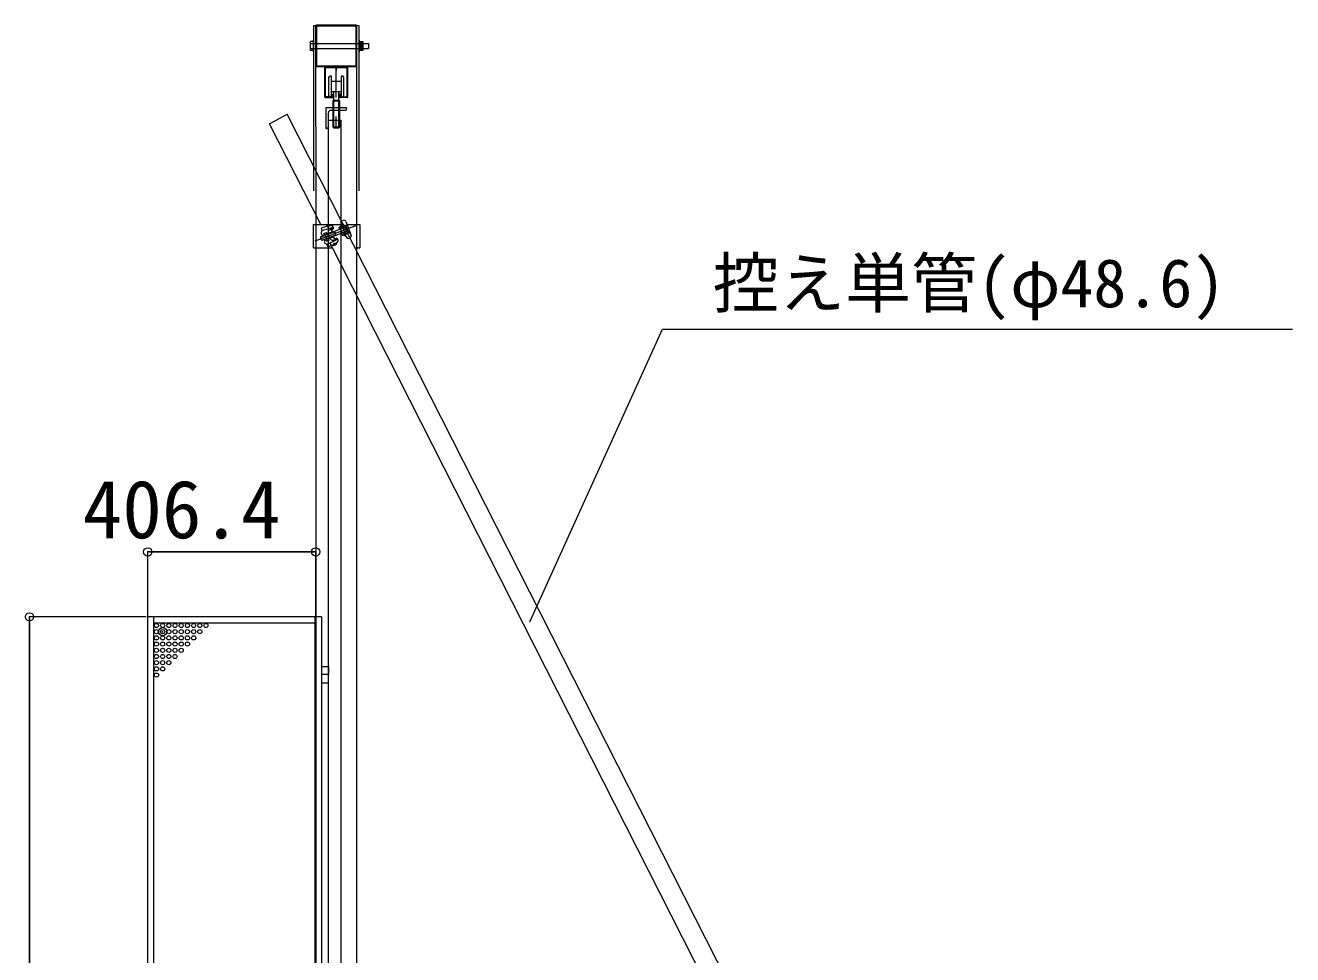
# Model space of a CAD drawing. Units: millimetres, scale not verified. Extents: x -9305 to 9305, y -6415 to 6415.
# Drawn here: x 1445 to 4511, y -1422 to 828 of the extents above; entities that cross this region are included whole.
import ezdxf
from ezdxf.enums import TextEntityAlignment as Align

# ---------------------------------------------------------------- set-up
doc = ezdxf.new("R2010")
doc.units = ezdxf.units.MM
doc.header["$LTSCALE"] = 40
doc.header["$PDMODE"] = 32
doc.header["$PDSIZE"] = 20
doc.linetypes.add('CHAIN2', pattern=[12, 9, -1, 1, -1])
for name, color, linetype, lineweight in [('0-0_0', 7, 'Continuous', 9), ('0-3_CYG-36', 7, 'Continuous', 9), ('0-8_TEXT', 7, 'Continuous', 9), ('0-9_ﾒッｼュﾊﾟﾈﾙ用ﾌﾞﾛッｸ', 7, 'Continuous', 9), ('0-C_寸法', 7, 'Continuous', 9)]:
    doc.layers.add(name, color=color, linetype=linetype, lineweight=lineweight)
doc.styles.add('ＭＳ ゴシック', font='')
doc.styles.get('ＭＳ ゴシック').set_extended_font_data('MS Gothic')

msp = doc.modelspace()

# ---------------------------------------------------------------- linework, layer by layer
at = {"layer": '0-0_0'}
for p, q in [((2259.5, 784.01), (2259.5, 767.01)), ((2168.92, 655.03), (2168.92, 726.03)), ((2170.92, 728.03), (2222.92, 728.03)), ((2170.92, 655.03), (2170.92, 726.03)), ((2170.92, 726.03), (2222.92, 726.03)), ((2196.92, 730.03), (2196.92, 718.86)), ((2222.92, 655.03), (2222.92, 726.03)), ((2224.92, 655.03), (2224.92, 726.03)), ((2178.42, 702.03), (2178.42, 658.03)), ((2185.22, 705.03), (2181.42, 705.03)), ((2185.42, 655.03), (2185.42, 705.03)), ((2185.42, 693.03), (2208.42, 693.03)), ((2215.42, 658.03), (2215.42, 702.03)), ((2186.92, 655.03), (2170.92, 655.03)), ((2170.92, 653.03), (2186.92, 653.03)), ((2185.42, 668.03), (2208.42, 668.03)), ((2186.92, 661.03), (2188.92, 661.03)), ((2186.92, 655.03), (2186.92, 661.03)), ((2188.92, 661.03), (2188.92, 655.03)), ((2188.92, 645.23), (2190.72, 647.03)), ((2188.92, 645.23), (2204.92, 645.23)), ((2188.92, 645.23), (2188.92, 582.03)), ((2190.68, 647.03), (2190.68, 668.03)), ((2190.72, 647.03), (2203.12, 647.03)), ((2190.92, 580.03), (2190.92, 647.03)), ((2202.92, 580.03), (2202.92, 647.03)), ((2203.12, 647.03), (2204.92, 645.23)), ((2203.18, 647.03), (2203.18, 668.03)), ((2204.92, 661.03), (2204.92, 655.03)), ((2206.92, 661.03), (2204.92, 661.03)), ((2206.92, 655.03), (2206.92, 661.03)), ((2206.92, 655.03), (2222.92, 655.03)), ((2222.92, 653.03), (2206.92, 653.03)), ((2221.92, 628.53), (2171.93, 628.53)), ((2188.92, 582.03), (2190.92, 580.03)), ((2188.92, 582.03), (2204.92, 582.03)), ((2190.92, 580.03), (2202.92, 580.03)), ((2204.92, 582.03), (2202.92, 580.03)), ((1736.72, -603.92), (1453.54, -603.92)), ((1454.54, -3606.92), (1454.54, -603.92)), ((1454.54, -607.92), (1454.54, -3602.92)), ((1740.71, -3606.92), (1740.72, -603.92)), ((1755.71, -3606.92), (1755.72, -603.92)), ((2145.71, -3606.92), (2145.72, -603.92)), ((2160.72, -603.92), (2160.71, -3606.92)), ((2177.93, -743.92), (2160.93, -743.92))]:
    msp.add_line(p, q, dxfattribs=at)
at = {"layer": '0-0_0', "linetype": 'CHAIN2'}
for p, q in [((2196.92, 653.03), (2196.92, 728.03)), ((2196.92, 582.03), (2196.92, 607.03))]:
    msp.add_line(p, q, dxfattribs=at)
at = {"layer": '0-0_0'}
for points in [[(2212.42, 705.03), (2208.42, 705.03), (2208.42, 655.03)], [(2204.92, 645.23), (2204.92, 582.03), (2204.92, 590.43)], [(2160.93, -723.92), (2177.93, -723.92), (2177.93, -743.92)], [(2160.72, -763.82), (2177.93, -763.82), (2177.93, -743.92)]]:
    msp.add_lwpolyline(points, dxfattribs=at)
for centre, radius, start, end in [((2170.92, 726.03), 2, 90, 180), ((2222.92, 726.03), 2, 0, 90), ((2181.42, 702.03), 3, 90, 180), ((2212.42, 702.03), 3, 0, 90), ((2170.92, 655.03), 2, 180, 270), ((2181.42, 658.03), 3, 180, 270), ((2186.92, 655.03), 2, 270, 0), ((2206.92, 655.03), 2, 180, 270), ((2212.42, 658.03), 3, 270, 0), ((2222.92, 655.03), 2, 270, 0)]:
    msp.add_arc(centre, radius, start, end, dxfattribs=at)
msp.add_point((1454.54, -603.92), dxfattribs=at)
at = {"layer": '0-3_CYG-36'}
for p, q in [((2244.92, 828.03), (2148.92, 828.03)), ((2244.92, 828.01), (2148.92, 828.01)), ((2244.92, 828.03), (2250.75, 828.01)), ((2146.92, 826.03), (2146.92, 730.03)), ((2146.92, 826.01), (2146.92, 730.01)), ((2246.92, 730.03), (2246.92, 826.03)), ((2246.92, 730.01), (2246.92, 826.01)), ((2247, -3572.46), (2247, 827.54)), ((2251.5, 827.54), (2251.5, 427.54)), ((2141.25, 789.01), (2134.25, 789.01)), ((2134.25, 784.01), (2274.75, 784.01)), ((2134.25, 772.01), (2274.75, 772.01)), ((2252.5, 789.01), (2261.5, 789.01)), ((2261.5, 767.01), (2252.5, 767.01)), ((2254.5, 789.01), (2254.5, 767.01)), ((2257.5, 767.01), (2257.5, 789.01)), ((2259.5, 784.01), (2259.5, 789.01)), ((2261.5, 789.01), (2261.5, 767.01)), ((2274.75, 784.01), (2274.75, 772.01)), ((2252, 763.01), (2251, 763.01)), ((2148.92, 728.03), (2244.92, 728.03)), ((2148.92, 728.01), (2244.92, 728.01)), ((2035.5, 589.7), (2078.34, 612.66)), ((2159.24, 345.78), (2035.5, 589.7)), ((4243.66, -3655.42), (2078.34, 612.66)), ((2142.09, 289.78), (2142.09, 345.78)), ((2142.09, 345.78), (2208.78, 345.78)), ((2177.08, 338.85), (2174.59, 345.52)), ((2220.04, 339.02), (2177.18, 323)), ((2185.37, 335.69), (2188.77, 337.69)), ((2189.52, 340.42), (2189.63, 340.12)), ((2189.63, 340.12), (2190.11, 338.84)), ((2203.96, 338.34), (2219.24, 343.2)), ((2204.93, 335.3), (2203.96, 338.34)), ((2204.93, 335.3), (2220.21, 340.15)), ((2208.78, 354.02), (2213.46, 355.78)), ((2220.27, 319.01), (2210.06, 346.31)), ((2214.8, 342.21), (2214.94, 341.84)), ((2216.48, 337.69), (2216.06, 338.83)), ((2216.48, 337.7), (2216.06, 338.83)), ((2219.9, 352.84), (2232.5, 319.12)), ((2223.55, 329.65), (2220.04, 339.02)), ((2224.95, 330.18), (2221.45, 339.55)), ((2222.54, 345.78), (2254.09, 345.78)), ((2254.09, 345.78), (2254.09, 289.78)), ((2158.81, 316.13), (2158.38, 314.53)), ((2158.38, 314.53), (2160.94, 307.68)), ((2166.66, 319.06), (2158.81, 316.13)), ((2160, 336.59), (2162.31, 330.4)), ((2167.74, 318.4), (2160.06, 315.53)), ((2162.32, 306.76), (2160.94, 307.68)), ((2170.16, 309.69), (2162.32, 306.76)), ((2170.54, 310.9), (2162.86, 308.03)), ((2166.1, 324.18), (2165.56, 322.16)), ((2166.1, 324.18), (2172.97, 326.77)), ((2176.09, 322.59), (2170.4, 320.48)), ((2173.1, 305.45), (2171.36, 306.65)), ((2179.97, 308.03), (2173.1, 305.46)), ((2179.63, 313.27), (2173.9, 311.11)), ((2177.4, 324.14), (2177.06, 325.08)), ((2186.63, 327.6), (2177.4, 324.14)), ((2193.01, 327.84), (2177.67, 322.11)), ((2179.65, 332.32), (2185.37, 335.69)), ((2195.77, 320.34), (2180.42, 314.6)), ((2223.55, 329.65), (2180.62, 313.6)), ((2190.83, 316.36), (2181.6, 312.9)), ((2181.6, 312.9), (2181.96, 311.98)), ((2184.51, 333.27), (2186.63, 327.6)), ((2184.99, 331.98), (2188.39, 333.99)), ((2188.66, 308.2), (2195.19, 309.42)), ((2192.95, 310.68), (2190.83, 316.36)), ((2191.87, 328.49), (2192.97, 327.82)), ((2192.48, 311.96), (2196.36, 312.68)), ((2195.19, 309.42), (2199.07, 310.14)), ((2195.38, 319.12), (2195.77, 320.34)), ((2201.31, 308.87), (2200.83, 310.15)), ((2201.42, 308.57), (2201.31, 308.87)), ((2224.41, 328.91), (2209.7, 322.55)), ((2210.97, 319.61), (2209.7, 322.55)), ((2210.86, 335.59), (2210.33, 337.01)), ((2210.86, 335.59), (2210.33, 337.01)), ((2225.68, 325.97), (2210.97, 319.61)), ((2214.9, 324.8), (2214.37, 326.22)), ((2214.9, 324.8), (2214.37, 326.22)), ((2216.06, 321.7), (2216.02, 321.8)), ((2220.42, 327.18), (2219.99, 328.32)), ((2221.68, 323.8), (2221.54, 324.18)), ((2229.57, 312.69), (2224.89, 310.94)), ((2142.09, 289.78), (2187.66, 289.78)), ((2176.63, 292.1), (2174.32, 298.28)), ((4200.4, -3677.55), (2182.27, 300.4)), ((2188.03, 295.29), (2187.6, 296.45)), ((2194.03, 293.53), (2191.05, 301.49)), ((2242.15, 289.78), (2254.09, 289.78)), ((2248.16, 291.21), (2248.16, 289.78))]:
    msp.add_line(p, q, dxfattribs=at)
at = {"layer": '0-3_CYG-36', "linetype": 'CHAIN2'}
for p, q in [((2242.12, 341.94), (2144.76, 305.53)), ((2243.08, 342.32), (2181.98, 319.26))]:
    msp.add_line(p, q, dxfattribs=at)
at = {"layer": '0-3_CYG-36'}
for points in [[(2146.65, 828.01), (2146.65, 659.51), (2147.15, 504.01)], [(2142.5, 427.54), (2142.5, 827.54), (2147, 827.54)], [(2141.25, 767.01), (2134.25, 767.01), (2134.25, 789.01)], [(2251.5, 792.01), (2252.5, 792.01), (2252.5, 763.01)], [(2175.27, 341.5), (2180.68, 343.52), (2179.39, 344.1), (2171.9, 341.3), (2171.26, 340.53)], [(2191.38, 298.41), (2196.08, 300.17), (2197.05, 299.73), (2197.4, 298.79), (2196.96, 297.83), (2189, 294.85), (2188.03, 295.29)]]:
    msp.add_lwpolyline(points, dxfattribs=at)
for points in [[(2244.62, 825.73), (2149.22, 825.73), (2149.22, 730.33), (2244.62, 730.33)], [(2244.62, 825.71), (2149.22, 825.71), (2149.22, 730.31), (2244.62, 730.31)], [(2141.25, 764.01), (2142.25, 764.01), (2142.25, 792.01), (2141.25, 792.01)], [(2206.69, 341.05), (2207.04, 340.11), (2208, 339.67), (2215.97, 342.65), (2216.41, 343.61), (2216.06, 344.55), (2215.09, 344.99), (2207.13, 342.01)], [(2214.27, 320.77), (2214.18, 321), (2223.55, 324.5), (2223.64, 324.27), (2223.2, 323.3), (2215.24, 320.33)]]:
    msp.add_lwpolyline(points, close=True, dxfattribs=at)
for centre, radius, start, end in [((2148.92, 826.03), 2, 90, 180), ((2148.92, 826.01), 2, 90, 180), ((2244.92, 826.03), 2, 0, 90), ((2244.92, 826.01), 2, 0, 90), ((2148.92, 730.03), 2, 180, 270), ((2148.92, 730.01), 2, 180, 270), ((2244.92, 730.03), 2, 270, 0), ((2244.92, 730.01), 2, 270, 0), ((2192.18, 262.69), 80.6, 94.923, 113.534), ((2452.37, -570.79), 946.72, 106.112, 107.841), ((2185.77, 339.02), 4, 20.5, 101.089), ((2186.36, 337.44), 4, 300.483, 20.5), ((2187.76, 339.42), 2, 300.483, 20.5), ((2197.28, 348.98), 12.56, 302.157, 23.706), ((2215.21, 351.09), 5, 20.5, 110.5), ((2220.51, 339.2), 4.2, 20.5, 107.638), ((2220.51, 339.2), 1, 20.5, 107.638), ((2223.82, 343.02), 1, 110.5, 200.5), ((2165.48, 325.36), 5.57, 126.872, 199.888), ((2166.59, 326.28), 6.94, 203.878, 261.687), ((2161.84, 330.23), 0.5, 306.872, 20.5), ((2175.11, 330.12), 10.8, 213.389, 243.874), ((2174.84, 304.2), 6.94, 139.313, 197.122), ((2185.48, 320.78), 15.09, 181.149, 219.851), ((2178.28, 329.37), 7.12, 205.152, 252.111), ((2181.3, 307.18), 8.38, 152.038, 191.934), ((2081.08, 528.07), 247.98, 292.084, 298.514), ((2186.29, 321.13), 10.3, 171.863, 229.739), ((2152.79, 308.7), 28.24, 6.912, 34.075), ((2182.69, 327.15), 6, 120.483, 200.222), ((2183.95, 309.77), 5.56, 141.037, 202.934), ((2187.57, 314.1), 6, 200.778, 280.517), ((2186.38, 333.97), 2, 120.483, 200.5), ((2167.56, 314.23), 28.24, 9.965, 30.38), ((2194.83, 311.38), 2, 200.5, 280.517), ((2168.15, 314.45), 28.24, 12.032, 28.317), ((2197.08, 308.75), 4, 20.5, 100.517), ((2199.44, 308.17), 2, 20.5, 100.517), ((2197.68, 307.17), 4, 299.911, 20.5), ((2200.02, 326.2), 10.25, 351.271, 49.729), ((2212.9, 307.2), 12.56, 17.294, 98.843), ((2224.02, 329.82), 1, 293.362, 20.5), ((2224.02, 329.82), 4.2, 293.362, 20.5), ((2230.12, 326.16), 1, 200.5, 290.5), ((2227.82, 317.37), 5, 290.5, 20.5), ((2173.41, 304.17), 5.57, 201.112, 274.128), ((2173.85, 298.11), 0.5, 20.5, 94.128), ((2152.44, 368.98), 80.6, 287.466, 306.077)]:
    msp.add_arc(centre, radius, start, end, dxfattribs=at)
at = {"layer": '0-8_TEXT'}
msp.add_lwpolyline([(2665.12, -616.19), (2986.36, 92.13), (4510.91, 92.13)], dxfattribs=at)
at = {"layer": '0-9_ﾒッｼュﾊﾟﾈﾙ用ﾌﾞﾛッｸ'}
for centre in [(1761.72, -624.92), (1761.72, -639.92), (1776.72, -624.92), (1776.72, -639.92), (1791.72, -624.92), (1791.72, -639.92), (1806.72, -624.92), (1806.72, -639.92), (1821.72, -624.92), (1821.72, -639.92), (1836.72, -624.92), (1836.72, -639.92), (1851.72, -624.92), (1851.72, -639.92), (1866.72, -624.92), (1866.72, -639.92), (1881.72, -624.92), (1761.72, -654.92), (1761.72, -669.92), (1776.72, -654.92), (1776.72, -669.92), (1791.72, -654.92), (1791.72, -669.92), (1806.72, -654.92), (1806.72, -669.92), (1821.72, -654.92), (1821.72, -669.92), (1836.72, -654.92), (1836.72, -669.92), (1851.72, -654.92), (1761.72, -684.92), (1761.72, -699.92), (1776.72, -684.92), (1776.72, -699.92), (1791.72, -684.92), (1791.72, -699.92), (1806.72, -684.92), (1806.72, -699.92), (1821.72, -684.92), (1761.72, -714.92), (1761.72, -729.92), (1776.72, -714.92), (1776.72, -729.92), (1791.72, -714.92), (1761.72, -744.92)]:
    msp.add_circle(centre, 5, dxfattribs=at)
msp.add_point((1776.72, -639.92), dxfattribs=at)
at = {"layer": '0-C_寸法'}
for p, q in [((2171.93, 628.53), (2171.93, 578.53)), ((2177.93, 583.03), (2177.93, 616.03)), ((2184.43, 622.53), (2217.42, 622.53)), ((2221.92, 628.53), (2221.92, 627.03)), ((2177.92, -3636.18), (2177.93, 598.53)), ((2171.93, 578.53), (2173.43, 578.53)), ((2147.15, 504.01), (2147.15, -3572.46)), ((1740.72, -603.92), (1740.72, -445.73)), ((2147.15, -446.73), (1740.72, -446.73)), ((1744.72, -446.73), (2143.15, -446.73)), ((2147.15, -601.92), (2147.15, -445.73)), ((2160.72, -603.92), (1740.72, -603.92)), ((2145.72, -618.92), (1755.72, -618.92))]:
    msp.add_line(p, q, dxfattribs=at)
msp.add_lwpolyline([(2177.93, 578.53), (2177.93, 598.53), (2207.93, 598.53), (2207.92, -3636.18)], dxfattribs=at)
for centre, radius, start, end in [((2184.43, 616.03), 6.5, 90, 180), ((2217.42, 627.03), 4.5, 270, 0), ((2173.43, 583.03), 4.5, 270, 0)]:
    msp.add_arc(centre, radius, start, end, dxfattribs=at)
for p in [(1740.72, -446.73), (2147.15, -446.73)]:
    msp.add_point(p, dxfattribs=at)

# ---------------------------------------------------------------- texts
at = {"layer": '0-8_TEXT', "style": 'ＭＳ ゴシック'}
msp.add_text('控え単管(φ48.6)', height=117.3, dxfattribs=at).set_placement((3107.76, 110.29), align=Align.BOTTOM_LEFT)
at = {"layer": '0-C_寸法', "style": 'ＭＳ ゴシック'}
msp.add_text('406.4', height=140.8, dxfattribs=at).set_placement((1583.32, -456.07), align=Align.BOTTOM_LEFT)

doc.saveas('drawing.dxf')
